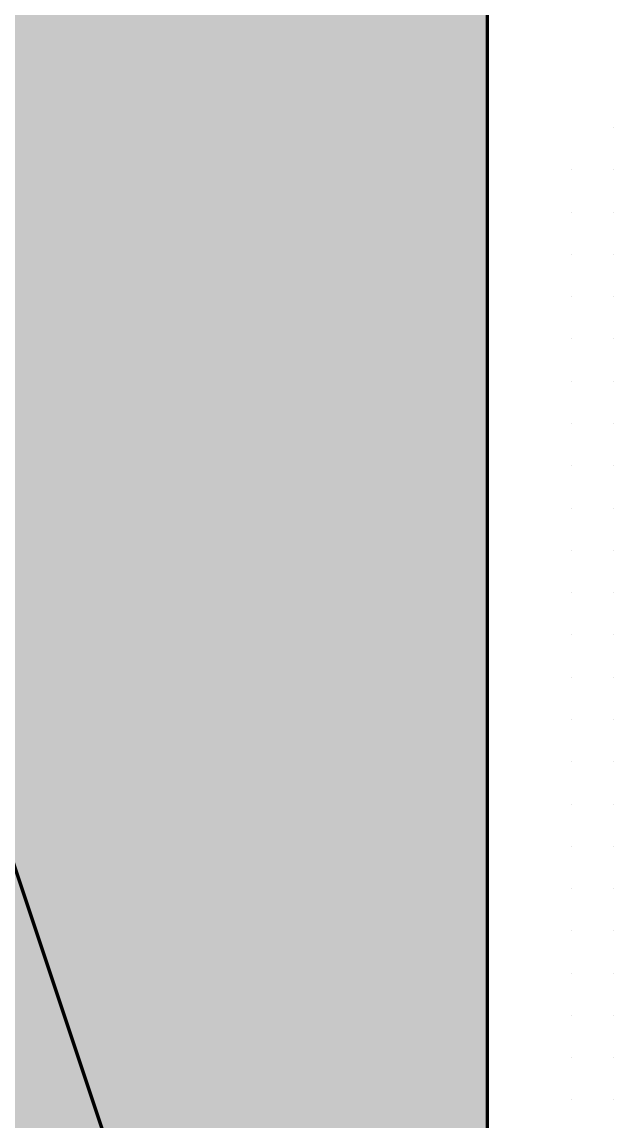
# Model space of a CAD drawing. Header units: inches. Extents: x 1 to 529, y -1 to 335.
# Drawn here: x 410.2 to 411.133, y 27.433 to 29.167 of the extents above; entities that cross this region are included whole.
import ezdxf

# ---------------------------------------------------------------- set-up
doc = ezdxf.new("R2010")
doc.units = ezdxf.units.IN
doc.layers.add('H', color=7, linetype='CONTINUOUS', lineweight=100)
doc.layers.add('P', color=250, linetype='CONTINUOUS', lineweight=100)

msp = doc.modelspace()

# ---------------------------------------------------------------- hatches: boundary and pattern name
at = {"layer": 'H', "linetype": 'CONTINUOUS'}
for points in [[(408.2, 25.6), (410.9333, 25.6), (408.2, 33.8), (408.2, 25.6), (410.9333, 25.6), (408.2, 24)], [(408.2, 33.8), (410.9333, 33.8), (410.9333, 25.6)]]:
    msp.add_hatch(color=0, dxfattribs=at).paths.add_polyline_path(points)

# ---------------------------------------------------------------- linework, layer by layer
at = {"layer": 'P', "color": 0, "linetype": 'CONTINUOUS'}
for points in [[(408.2, 33.8), (408.2, 25.6), (410.9333, 25.6), (408.2, 33.8)], [(408.2, 33.8), (410.9333, 33.8), (410.9333, 25.6), (408.2, 33.8)], [(411.1333, 29), (411.1333, 29)], [(411.1333, 29), (411.1333, 29)], [(411.1333, 29), (411.1333, 29)], [(411.1333, 29), (411.1333, 29)], [(411.0667, 28.9333), (411.0667, 28.9333)], [(411.1333, 28.9333), (411.1333, 28.9333)], [(411.0667, 28.8667), (411.0667, 28.8667)], [(411.0667, 28.8667), (411.0667, 28.8667)], [(411.0667, 28.8667), (411.0667, 28.8667)], [(411.1333, 28.8667), (411.1333, 28.8667)], [(411.1333, 28.8667), (411.1333, 28.8667)], [(411.1333, 28.8667), (411.1333, 28.8667)], [(411.1333, 28.8667), (411.1333, 28.8667)], [(411.1333, 28.8667), (411.1333, 28.8667)], [(411.1333, 28.8667), (411.1333, 28.8667)], [(411.1333, 28.8667), (411.1333, 28.8667)], [(411.1333, 28.8667), (411.1333, 28.8667)], [(411.1333, 28.8667), (411.1333, 28.8667)], [(411.1333, 28.8667), (411.1333, 28.8667)], [(411.1333, 28.8667), (411.1333, 28.8667)], [(411.0667, 28.8), (411.0667, 28.8)], [(411.0667, 28.8), (411.0667, 28.8)], [(411.1333, 28.8), (411.1333, 28.8)], [(411.1333, 28.8), (411.1333, 28.8)], [(411.1333, 28.8), (411.1333, 28.8)], [(411.1333, 28.8), (411.1333, 28.8)], [(411.1333, 28.8), (411.1333, 28.8)], [(411.1333, 28.8), (411.1333, 28.8)], [(411.1333, 28.8), (411.1333, 28.8)], [(411.1333, 28.8), (411.1333, 28.8)], [(411.0667, 28.7333), (411.0667, 28.7333)], [(411.0667, 28.7333), (411.0667, 28.7333)], [(411.0667, 28.7333), (411.0667, 28.7333)], [(411.1333, 28.7333), (411.1333, 28.7333)], [(411.1333, 28.7333), (411.1333, 28.7333)], [(411.1333, 28.7333), (411.1333, 28.7333)], [(411.1333, 28.7333), (411.1333, 28.7333)], [(411.1333, 28.7333), (411.1333, 28.7333)], [(411.1333, 28.7333), (411.1333, 28.7333)], [(411.1333, 28.7333), (411.1333, 28.7333)], [(411.1333, 28.7333), (411.1333, 28.7333)], [(411.1333, 28.7333), (411.1333, 28.7333)], [(411.1333, 28.7333), (411.1333, 28.7333)], [(411.1333, 28.7333), (411.1333, 28.7333)], [(411.1333, 28.7333), (411.1333, 28.7333)], [(411.0667, 28.6667), (411.0667, 28.6667)], [(411.1333, 28.6667), (411.1333, 28.6667)], [(411.1333, 28.6667), (411.1333, 28.6667)], [(411.1333, 28.6667), (411.1333, 28.6667)], [(411.1333, 28.6667), (411.1333, 28.6667)], [(411.1333, 28.6667), (411.1333, 28.6667)], [(411.1333, 28.6667), (411.1333, 28.6667)], [(411.1333, 28.6667), (411.1333, 28.6667)], [(411.0667, 28.6), (411.0667, 28.6)], [(411.0667, 28.6), (411.0667, 28.6)], [(411.1333, 28.6), (411.1333, 28.6)], [(411.1333, 28.6), (411.1333, 28.6)], [(411.1333, 28.6), (411.1333, 28.6)], [(411.1333, 28.6), (411.1333, 28.6)], [(411.1333, 28.6), (411.1333, 28.6)], [(411.1333, 28.6), (411.1333, 28.6)], [(411.0667, 28.5333), (411.0667, 28.5333)], [(411.0667, 28.5333), (411.0667, 28.5333)], [(411.0667, 28.5333), (411.0667, 28.5333)], [(411.1333, 28.5333), (411.1333, 28.5333)], [(411.1333, 28.5333), (411.1333, 28.5333)], [(411.1333, 28.5333), (411.1333, 28.5333)], [(411.1333, 28.5333), (411.1333, 28.5333)], [(411.1333, 28.5333), (411.1333, 28.5333)], [(411.1333, 28.5333), (411.1333, 28.5333)], [(411.1333, 28.5333), (411.1333, 28.5333)], [(411.1333, 28.5333), (411.1333, 28.5333)], [(411.1333, 28.5333), (411.1333, 28.5333)], [(411.1333, 28.5333), (411.1333, 28.5333)], [(411.1333, 28.5333), (411.1333, 28.5333)], [(411.1333, 28.5333), (411.1333, 28.5333)], [(411.0667, 28.4667), (411.0667, 28.4667)], [(411.1333, 28.4667), (411.1333, 28.4667)], [(411.1333, 28.4667), (411.1333, 28.4667)], [(411.1333, 28.4667), (411.1333, 28.4667)], [(411.1333, 28.4667), (411.1333, 28.4667)], [(411.1333, 28.4667), (411.1333, 28.4667)], [(411.1333, 28.4667), (411.1333, 28.4667)], [(411.0667, 28.4), (411.0667, 28.4)], [(411.0667, 28.4), (411.0667, 28.4)], [(411.0667, 28.4), (411.0667, 28.4)], [(411.0667, 28.4), (411.0667, 28.4)], [(411.1333, 28.4), (411.1333, 28.4)], [(411.1333, 28.4), (411.1333, 28.4)], [(411.1333, 28.4), (411.1333, 28.4)], [(411.1333, 28.4), (411.1333, 28.4)], [(411.1333, 28.4), (411.1333, 28.4)], [(411.1333, 28.4), (411.1333, 28.4)], [(411.1333, 28.4), (411.1333, 28.4)], [(411.1333, 28.4), (411.1333, 28.4)], [(411.1333, 28.4), (411.1333, 28.4)], [(411.1333, 28.4), (411.1333, 28.4)], [(411.1333, 28.4), (411.1333, 28.4)], [(411.1333, 28.4), (411.1333, 28.4)], [(411.1333, 28.4), (411.1333, 28.4)], [(411.1333, 28.4), (411.1333, 28.4)], [(411.0667, 28.3333), (411.0667, 28.3333)], [(411.1333, 28.3333), (411.1333, 28.3333)], [(411.1333, 28.3333), (411.1333, 28.3333)], [(411.1333, 28.3333), (411.1333, 28.3333)], [(411.1333, 28.3333), (411.1333, 28.3333)], [(411.1333, 28.3333), (411.1333, 28.3333)], [(411.1333, 28.3333), (411.1333, 28.3333)], [(411.0667, 28.2667), (411.0667, 28.2667)], [(411.0667, 28.2667), (411.0667, 28.2667)], [(411.1333, 28.2667), (411.1333, 28.2667)], [(411.1333, 28.2667), (411.1333, 28.2667)], [(411.1333, 28.2667), (411.1333, 28.2667)], [(411.1333, 28.2667), (411.1333, 28.2667)], [(411.1333, 28.2667), (411.1333, 28.2667)], [(411.1333, 28.2667), (411.1333, 28.2667)], [(411.0667, 28.2), (411.0667, 28.2)], [(411.0667, 28.2), (411.0667, 28.2)], [(411.0667, 28.2), (411.0667, 28.2)], [(411.1333, 28.2), (411.1333, 28.2)], [(411.1333, 28.2), (411.1333, 28.2)], [(411.1333, 28.2), (411.1333, 28.2)], [(411.1333, 28.2), (411.1333, 28.2)], [(411.1333, 28.2), (411.1333, 28.2)], [(411.1333, 28.2), (411.1333, 28.2)], [(411.1333, 28.2), (411.1333, 28.2)], [(411.1333, 28.2), (411.1333, 28.2)], [(411.1333, 28.2), (411.1333, 28.2)], [(411.1333, 28.2), (411.1333, 28.2)], [(411.1333, 28.2), (411.1333, 28.2)], [(411.1333, 28.2), (411.1333, 28.2)], [(411.0667, 28.1333), (411.0667, 28.1333)], [(411.1333, 28.1333), (411.1333, 28.1333)], [(411.1333, 28.1333), (411.1333, 28.1333)], [(411.1333, 28.1333), (411.1333, 28.1333)], [(411.1333, 28.1333), (411.1333, 28.1333)], [(411.1333, 28.1333), (411.1333, 28.1333)], [(411.1333, 28.1333), (411.1333, 28.1333)], [(411.0667, 28.0667), (411.0667, 28.0667)], [(411.0667, 28.0667), (411.0667, 28.0667)], [(411.1333, 28.0667), (411.1333, 28.0667)], [(411.1333, 28.0667), (411.1333, 28.0667)], [(411.1333, 28.0667), (411.1333, 28.0667)], [(411.1333, 28.0667), (411.1333, 28.0667)], [(411.1333, 28.0667), (411.1333, 28.0667)], [(411.1333, 28.0667), (411.1333, 28.0667)], [(411.1333, 28.0667), (411.1333, 28.0667)], [(411.1333, 28.0667), (411.1333, 28.0667)], [(411.1333, 28.0667), (411.1333, 28.0667)], [(411.0667, 28), (411.0667, 28)], [(411.0667, 28), (411.0667, 28)], [(411.0667, 28), (411.0667, 28)], [(411.1333, 28), (411.1333, 28)], [(411.1333, 28), (411.1333, 28)], [(411.1333, 28), (411.1333, 28)], [(411.1333, 28), (411.1333, 28)], [(411.1333, 28), (411.1333, 28)], [(411.1333, 28), (411.1333, 28)], [(411.1333, 28), (411.1333, 28)], [(411.1333, 28), (411.1333, 28)], [(411.1333, 28), (411.1333, 28)], [(411.1333, 28), (411.1333, 28)], [(411.1333, 28), (411.1333, 28)], [(411.1333, 28), (411.1333, 28)], [(411.1333, 28), (411.1333, 28)], [(411.0667, 27.9333), (411.0667, 27.9333)], [(411.0667, 27.9333), (411.0667, 27.9333)], [(411.1333, 27.9333), (411.1333, 27.9333)], [(411.1333, 27.9333), (411.1333, 27.9333)], [(411.1333, 27.9333), (411.1333, 27.9333)], [(411.1333, 27.9333), (411.1333, 27.9333)], [(411.1333, 27.9333), (411.1333, 27.9333)], [(411.1333, 27.9333), (411.1333, 27.9333)], [(411.0667, 27.8667), (411.0667, 27.8667)], [(411.0667, 27.8667), (411.0667, 27.8667)], [(411.0667, 27.8667), (411.0667, 27.8667)], [(411.1333, 27.8667), (411.1333, 27.8667)], [(411.1333, 27.8667), (411.1333, 27.8667)], [(411.1333, 27.8667), (411.1333, 27.8667)], [(411.1333, 27.8667), (411.1333, 27.8667)], [(411.1333, 27.8667), (411.1333, 27.8667)], [(411.1333, 27.8667), (411.1333, 27.8667)], [(411.1333, 27.8667), (411.1333, 27.8667)], [(411.1333, 27.8667), (411.1333, 27.8667)], [(411.1333, 27.8667), (411.1333, 27.8667)], [(411.1333, 27.8667), (411.1333, 27.8667)], [(411.1333, 27.8667), (411.1333, 27.8667)], [(411.1333, 27.8667), (411.1333, 27.8667)], [(411.0667, 27.8), (411.0667, 27.8)], [(411.1333, 27.8), (411.1333, 27.8)], [(411.1333, 27.8), (411.1333, 27.8)], [(411.1333, 27.8), (411.1333, 27.8)], [(411.1333, 27.8), (411.1333, 27.8)], [(411.1333, 27.8), (411.1333, 27.8)], [(411.1333, 27.8), (411.1333, 27.8)], [(411.0667, 27.7333), (411.0667, 27.7333)], [(411.0667, 27.7333), (411.0667, 27.7333)], [(411.1333, 27.7333), (411.1333, 27.7333)], [(411.1333, 27.7333), (411.1333, 27.7333)], [(411.1333, 27.7333), (411.1333, 27.7333)], [(411.1333, 27.7333), (411.1333, 27.7333)], [(411.1333, 27.7333), (411.1333, 27.7333)], [(411.1333, 27.7333), (411.1333, 27.7333)], [(411.0667, 27.6667), (411.0667, 27.6667)], [(411.0667, 27.6667), (411.0667, 27.6667)], [(411.0667, 27.6667), (411.0667, 27.6667)], [(411.1333, 27.6667), (411.1333, 27.6667)], [(411.1333, 27.6667), (411.1333, 27.6667)], [(411.1333, 27.6667), (411.1333, 27.6667)], [(411.1333, 27.6667), (411.1333, 27.6667)], [(411.1333, 27.6667), (411.1333, 27.6667)], [(411.1333, 27.6667), (411.1333, 27.6667)], [(411.1333, 27.6667), (411.1333, 27.6667)], [(411.1333, 27.6667), (411.1333, 27.6667)], [(411.1333, 27.6667), (411.1333, 27.6667)], [(411.1333, 27.6667), (411.1333, 27.6667)], [(411.1333, 27.6667), (411.1333, 27.6667)], [(411.1333, 27.6667), (411.1333, 27.6667)], [(411.1333, 27.6667), (411.1333, 27.6667)], [(411.1333, 27.6667), (411.1333, 27.6667)], [(411.0667, 27.6), (411.0667, 27.6)], [(411.0667, 27.6), (411.0667, 27.6)], [(411.1333, 27.6), (411.1333, 27.6)], [(411.1333, 27.6), (411.1333, 27.6)], [(411.1333, 27.6), (411.1333, 27.6)], [(411.1333, 27.6), (411.1333, 27.6)], [(411.1333, 27.6), (411.1333, 27.6)], [(411.1333, 27.6), (411.1333, 27.6)], [(411.0667, 27.5333), (411.0667, 27.5333)], [(411.0667, 27.5333), (411.0667, 27.5333)], [(411.0667, 27.5333), (411.0667, 27.5333)], [(411.1333, 27.5333), (411.1333, 27.5333)], [(411.1333, 27.5333), (411.1333, 27.5333)], [(411.1333, 27.5333), (411.1333, 27.5333)], [(411.1333, 27.5333), (411.1333, 27.5333)], [(411.1333, 27.5333), (411.1333, 27.5333)], [(411.1333, 27.5333), (411.1333, 27.5333)], [(411.1333, 27.5333), (411.1333, 27.5333)], [(411.1333, 27.5333), (411.1333, 27.5333)], [(411.1333, 27.5333), (411.1333, 27.5333)], [(411.1333, 27.5333), (411.1333, 27.5333)], [(411.1333, 27.5333), (411.1333, 27.5333)], [(411.1333, 27.5333), (411.1333, 27.5333)], [(411.0667, 27.4667), (411.0667, 27.4667)], [(411.1333, 27.4667), (411.1333, 27.4667)], [(411.1333, 27.4667), (411.1333, 27.4667)], [(411.1333, 27.4667), (411.1333, 27.4667)], [(411.1333, 27.4667), (411.1333, 27.4667)], [(411.1333, 27.4667), (411.1333, 27.4667)], [(411.1333, 27.4667), (411.1333, 27.4667)]]:
    msp.add_lwpolyline(points, dxfattribs=at)

doc.saveas('drawing.dxf')
